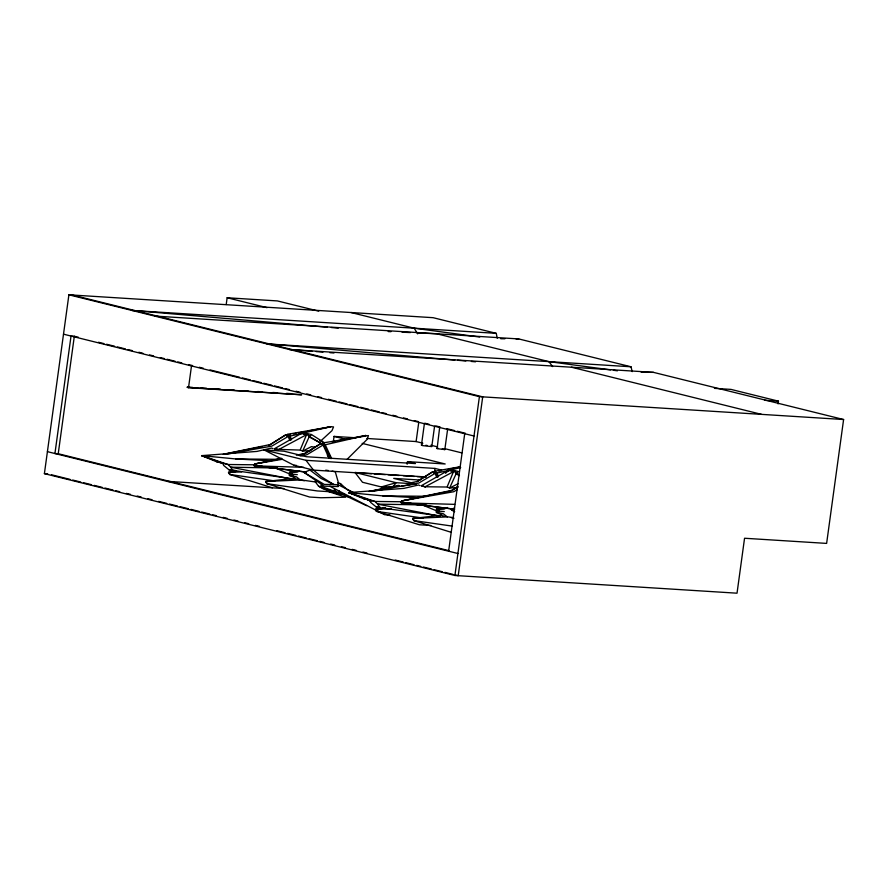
<?xml version="1.0" encoding="UTF-8"?>
<svg xmlns="http://www.w3.org/2000/svg" width="888" height="888" viewBox="0 0 888 888"><rect width="100%" height="100%" fill="white"/><g stroke="black" fill="none" stroke-linecap="round" stroke-linejoin="round"><path stroke-width="1.33" d="M289.333 349.495L653.524 372.372L843.6 419.525L826.628 543.401L744.555 538.25L737.029 593.195L454.911 575.48L44.4 473.637L68.898 294.805L433.089 317.682L496.248 333.344L497.258 338.228M71.029 336.041L54.934 453.524L58.231 453.735L449.239 550.738M58.231 453.735L74.326 336.252L72.128 336.119M188.522 387.679L187.19 387.346L301.687 394.783L188.522 387.679L191.519 365.756M226.207 304.529L227.139 297.758L277.4 300.921L318.725 311.166M333.3 441.902L334.043 436.408L355.933 437.784M338.25 484.804L333.81 484.515L321.023 478.432L309.901 470.007L304.129 472.483L324.164 486.18L338.017 486.535L338.173 481.873L335.298 471.828L332.123 471.151M339.294 490.975L338.839 494.25L323.299 488.922L318.526 486.136L314.874 481.263M407.137 464.246L407.503 461.616L445.188 463.98L362.171 443.378M422.843 443.223L416.117 441.558L418.736 422.499M434.576 426.229L431.779 446.609L422.577 445.61L421.456 445.11L424.431 423.387M447.596 429.359L444.821 449.594L437.096 448.651L439.726 426.851M434.421 472.383L434.965 468.42L305.983 460.317L264.113 449.939L293.961 465.268L313.464 470.107L357.686 472.882M448.629 551.193L464.713 433.71M454.911 575.48L479.409 396.647L68.898 294.805M778.088 403.885L778.454 401.165L730.99 389.399L714.418 388.356M366.566 505.649L341.048 493.661L324.742 488.977L321.323 487.168L321.867 484.804M321.323 487.168L322.011 484.515M337.851 482.595L340.382 483.583L342.135 485.947M262.182 466.444L254.035 465.678L306.36 472.116L253.89 465.523L254.889 463.947L281.618 458.308M411.854 503.651L400.999 502.619L454.7 509.235L400.843 502.475L401.842 500.899L452.636 490.176L458.13 486.668M276.834 448.54L274.248 448.84L301.365 433.4L306.549 434.687L300.122 450.072L275.302 449.273M453.502 471.628L447.075 487.024L425.141 486.757L421.212 485.78L448.318 470.34L453.502 471.628L425.141 486.757M320.324 487.024L321.956 483.627M324.631 442.857L311.455 434.532L301.976 432.456L299.978 434.254L301.976 432.456L306.138 433.921M447.818 470.906L448.94 469.397L453.091 470.862M392.463 487.457L396.17 482.695L416.106 483.949L401.665 486.091M311.455 434.532L309.124 436.896L302.653 451.104L300.433 450.116M445.565 473.293L448.318 470.34M347.175 459.24L367.144 439.371L368.453 435.564L322.766 442.946L321.323 443.845M320.812 440.892L331.957 430.669L333.555 426.906L330.813 426.717L287.812 434.276L286.513 435.187L290.543 434.41M447.252 471.65L448.94 469.397L458.408 471.473L456.077 473.848L449.617 488.056L447.397 487.057M433.477 472.127L434.776 471.217L460.306 466.733M451.981 490.265L457.487 486.724M329.193 458.43L323.088 445.021L321.045 443.401L305.683 453.235L296.326 455.211M268.942 445.354L285.969 434.698L288.267 436.385L289.699 440.082M417.016 481.596L432.922 471.639L435.231 473.326L436.663 477.034M285.969 434.698L270.44 444.488L223.265 454.268M432.922 471.639L417.393 481.44L410.656 482.839M323.088 445.021L306.848 454.756L300.055 456.01M457.287 489.621L453.812 491.708L401.842 500.899M288.267 436.385L271.872 446.087L226.274 454.256M435.231 473.326L418.825 483.028L371.894 491.441M278.177 449.816L306.549 434.687M458.341 483.583L449.617 488.056L457.831 487.545M299.378 471.095L297.036 472.172L291.209 472.56M447.508 507.503L444 509.113L438.161 509.501M301.232 433.71L303.718 432.611M446.942 471.195L450.671 469.552M454.423 511.71L451.082 509.435L454.556 507.947M321.045 443.401L303.918 454.034L298.568 455.122M292.074 474.98L289.788 475.89L294.816 477.356M286.436 435.941L288.278 435.431L290.443 440.326M433.4 472.893L435.231 472.372L437.407 477.278M421.456 445.11L422.422 445.01M436.774 448.418L438.261 448.373M287.812 434.276L290.121 436.097L301.931 433.377M304.562 432.778L330.813 426.717L307.992 431.08M322.766 442.946L325.219 444.788L365.9 435.431L337.54 440.781M434.776 471.217L437.085 473.049L460.706 467.599M368.875 491.486L398.523 485.348M254.468 464.113L279.864 458.941M401.432 501.054L450.882 490.975M224.231 454.19L262.171 446.697M369.83 491.408L394.216 486.591M396.925 486.047L399.644 485.514M293.229 433.899L295.915 433.388M298.601 432.878L305.317 431.59M438.85 471.106L441.536 470.585M448.24 469.308L460.328 466.999M332.134 441.802L334.832 441.292M254.889 463.947L282.406 459.285M288.933 475.047L291.653 474.558M435.897 511.999L438.617 511.51M235.942 471.484L228.482 472.294L229.626 474.425L274.747 480.919M294.394 478.299L265.623 481.507L266.766 483.649L317.282 490.942L328.738 491.652L344.244 494.438M385.559 508.125L375.435 509.246L376.579 511.377L423.054 518.07M441.347 515.24L412.587 518.459L413.73 520.59L452.114 526.085M290.365 471.683L295.693 470.906M442.657 507.847L437.318 508.624L439.327 509.823M294.106 471.439L289.344 472.094L291.852 473.082M438.683 508.713L436.297 509.035L438.816 510.034M310.878 450.605L302.653 451.104L311.388 446.642L315.151 447.219M241.614 471.928L228.482 472.294L230.281 474.325M391.342 508.724L375.435 509.246L377.245 511.277M272.849 448.64L271.595 448.04L256.965 451.415L201.632 455.644L235.808 458.952L280.752 459.34M419.813 485.581L418.559 484.992L403.929 488.367L348.596 492.596L382.772 495.893L426.351 496.281M641.18 372.239L653.524 372.372M255.322 464.801L228.049 464.513L216.383 461.649L201.854 455.711M402.286 501.753L375.014 501.465L363.347 498.601L348.806 492.651M500.743 338.728L504.906 338.772M515.995 338.905L518.77 338.939L631.002 366.777L632.201 371.617M209.524 455.777L201.632 455.644L222.688 463.181L223.687 465.456L229.037 469.83L294.827 479.109M351.215 492.64L348.596 492.596L362.215 497.469M303.585 467.288L255.411 465.9L255.233 464.302M454.667 504.362L402.364 502.852L402.197 501.243M388.189 331.557L390.964 331.679M402.053 332.19L410.367 332.567M417.293 332.889L436.696 333.777L548.928 361.627L610.578 369.885M389.987 487.334L381.307 486.935L362.504 482.273L355.022 472.483L426.373 476.967M235.808 458.952L271.584 460.828M382.772 495.893L417.171 497.702M390.121 515.018L384.593 514.718L329.87 486.258M132.046 310.467L496.248 333.344M154.579 316.061L518.77 338.939M266.8 343.9L631.002 366.777M764.635 400.299L778.454 401.165M479.409 396.647L843.6 419.525M187.235 387.101L192.763 387.446M201.043 387.967L206.56 388.311M214.841 388.833L220.357 389.177M230.025 389.788L234.166 390.043M243.823 390.653L247.963 390.909M257.62 391.519L261.76 391.786M272.805 392.474L276.945 392.729M286.602 393.34L290.742 393.606M366.877 438.472L416.117 441.558M264.113 449.939L284.06 451.193L306.427 456.732L415.462 463.58L407.503 461.616M293.961 465.268L296.448 465.423M360.45 473.06L371.506 473.759M374.27 473.926L385.325 474.625M388.089 474.791L399.145 475.491M403.296 475.746L414.352 476.445M417.116 476.623L425.408 477.145M419.935 480.042L393.706 478.388L416.106 483.949M390.021 487.49L381.307 486.935L396.17 482.695L355.022 472.483M44.4 473.637L47.697 473.837M167.788 481.385L283.871 488.533M365.934 498.801L369.641 500.133L370.64 502.397L375.99 506.771L380.02 507.77L440.481 515.972M430.824 525.474L419.38 524.764L376.579 511.377M292.629 349.694L311.943 351.237M316.084 351.57L322.977 352.114M329.87 352.669L334.01 353.002M135.353 310.678L327.239 327.184M331.379 327.539L338.284 328.127M270.107 344.111L454.823 360.029M457.575 360.262L465.856 360.972M471.362 361.449L475.502 361.805M291.386 474.137L297.325 474.647M438.35 511.077L444.289 511.588M264.902 466.7L268.975 467.088M273.049 467.477L277.123 467.854M414.574 503.907L418.648 504.284M424.076 504.806L426.795 505.061M253.89 465.523L262.06 466.322M264.779 466.589L268.875 466.988M274.325 467.521L277.045 467.787M400.843 502.475L411.743 503.529M415.828 503.929L418.559 504.195M229.037 469.83L235.897 470.54M375.99 506.771L380.108 507.203M382.85 507.492L385.592 507.77M288.755 473.482L292.119 473.837M435.708 510.422L439.083 510.778M375.99 510.966L378.688 511.277M613.319 370.252L617.426 370.807M425.818 445.288L427.172 445.465M351.015 312.521L414.174 328.194L479.742 337.052M325.73 470.174L328.405 470.54M315.962 482.029L300.921 479.92L265.623 481.507L267.432 483.549M453.346 517.626L447.885 516.86L412.587 518.459L414.385 520.49M442.257 448.862L444.821 449.594M290.92 478.865L230.658 467.188L228.049 464.513L202.131 455.777M437.873 515.806L377.622 504.129L375.014 501.465L349.095 492.718M304.34 480.763L300.355 479.975L296.403 476.812L290.798 475.513M451.304 517.704L453.957 518.237M437.762 512.454L443.356 513.764L447.319 516.916M216.383 461.649L222.688 463.181M363.347 498.601L369.641 500.133M571.45 367.21L761.527 414.363M227.139 297.758L267.033 307.659M72.194 295.016L482.706 396.858L458.208 575.679L455.555 575.024M74.326 336.252L78.355 337.251M98.513 342.257L103.885 343.589M106.571 344.255L114.641 346.253M117.327 346.919L125.386 348.917M128.072 349.583L132.101 350.582M138.828 352.247L142.857 353.258M149.573 354.923L153.602 355.921M160.317 357.587L164.358 358.586M167.044 359.252L175.103 361.25M177.789 361.916L181.818 362.915M188.534 364.591L192.574 365.59M199.289 367.255L203.319 368.254M210.034 369.919L239.594 377.256M242.28 377.922L250.349 379.92M253.036 380.586L261.094 382.584M263.78 383.25L271.85 385.259M274.536 385.925L282.595 387.923M285.281 388.589L289.31 389.588M296.026 391.253L300.066 392.252M306.782 393.917L310.811 394.916M317.527 396.592L321.556 397.591M328.283 399.256L336.341 401.254M339.027 401.92L347.086 403.918M349.772 404.584L357.842 406.593M360.528 407.259L368.587 409.257M371.273 409.923L379.331 411.921M382.029 412.587L386.058 413.586M392.774 415.251L396.803 416.25M403.518 417.926L407.548 418.925M414.274 420.59L418.304 421.589M425.019 423.254L429.048 424.253M435.775 425.918L439.804 426.917M446.52 428.593L454.578 430.591M457.265 431.257L465.334 433.255M63.503 334.177L474.014 436.019M430.902 445.232L437.618 446.897M444.344 448.562L461.816 452.891M334.043 436.408L344.766 439.061M434.965 468.42L441.591 470.063M299.267 479.709L294.905 478.621L293.473 476.09M444.044 516.106L441.858 515.573L440.903 513.875M345.365 496.026L350.749 497.369M47.408 451.659L457.919 553.502M51.46 474.769L70.008 479.376M72.694 480.042L80.753 482.04M83.439 482.706L91.508 484.704M94.195 485.37L102.253 487.379M104.939 488.045L112.998 490.043M115.695 490.709L119.725 491.708M126.44 493.373L130.469 494.372M137.185 496.037L141.214 497.036M147.941 498.712L151.97 499.711M158.686 501.376L166.744 503.374M169.43 504.04L177.5 506.038M180.186 506.704L188.245 508.713M190.931 509.379L199.001 511.377M201.687 512.043L209.746 514.041M212.432 514.707L216.461 515.706M223.177 517.371L227.217 518.37M233.933 520.046L237.962 521.045M244.677 522.71L248.707 523.709M255.433 525.374L259.463 526.373M276.923 530.713L284.993 532.711M287.679 533.377L295.737 535.375M298.424 536.041L306.482 538.039M309.179 538.705L317.238 540.714M319.924 541.38L323.954 542.379M330.669 544.044L334.709 545.043M341.425 546.708L345.454 547.707M352.17 549.372L356.199 550.371M362.926 552.047L366.955 553.046M395.171 560.039L403.23 562.049M405.916 562.715L413.975 564.713M416.672 565.379L420.701 566.378M423.387 567.044L431.446 569.042M434.132 569.708L442.191 571.706M444.888 572.371L452.902 574.37M436.741 512.842L441.769 514.296M413.73 520.59L451.337 532.356M266.766 483.649L309.557 497.025L321.012 497.746L345.787 497.191L328.738 491.652M229.626 474.425L272.416 487.812M421.456 485.714L425.396 486.968M274.503 448.762L278.432 450.016M321.523 486.591L341.048 493.661M318.526 486.136L338.839 494.25L334.243 489.51M435.953 510.6L422.344 504.917L377.622 504.129L380.02 507.77M288.989 473.659L275.391 467.976L230.658 467.188L233.056 470.829M319.758 440.426L322.277 441.503M337.718 484.526L353.757 492.662M364.857 498.312L371.018 501.443M459.462 475.646L456.077 473.848L454.123 470.684L458.985 474.991M451.082 509.435L454.656 511.544M304.129 472.483L324.331 484.437L333.81 484.515L321.456 476.878L312.465 469.197M347.441 489.677L352.003 492.407M340.382 483.583L347.23 489.643M301.976 432.456L303.729 434.088M305.983 460.317L313.464 470.107M548.928 361.627L552.602 366.589M327.295 455.022L329.504 458.386M414.174 328.194L417.66 333.877M323.276 444.111L331.035 458.674M325.219 444.788L331.624 458.43M437.085 473.049L438.506 476.812M290.121 436.097L291.553 439.86M337.851 484.404L338.017 486.535M320.39 442.923L309.124 436.896L307.17 433.744L309.635 436.652L320.39 442.923"/></g></svg>
